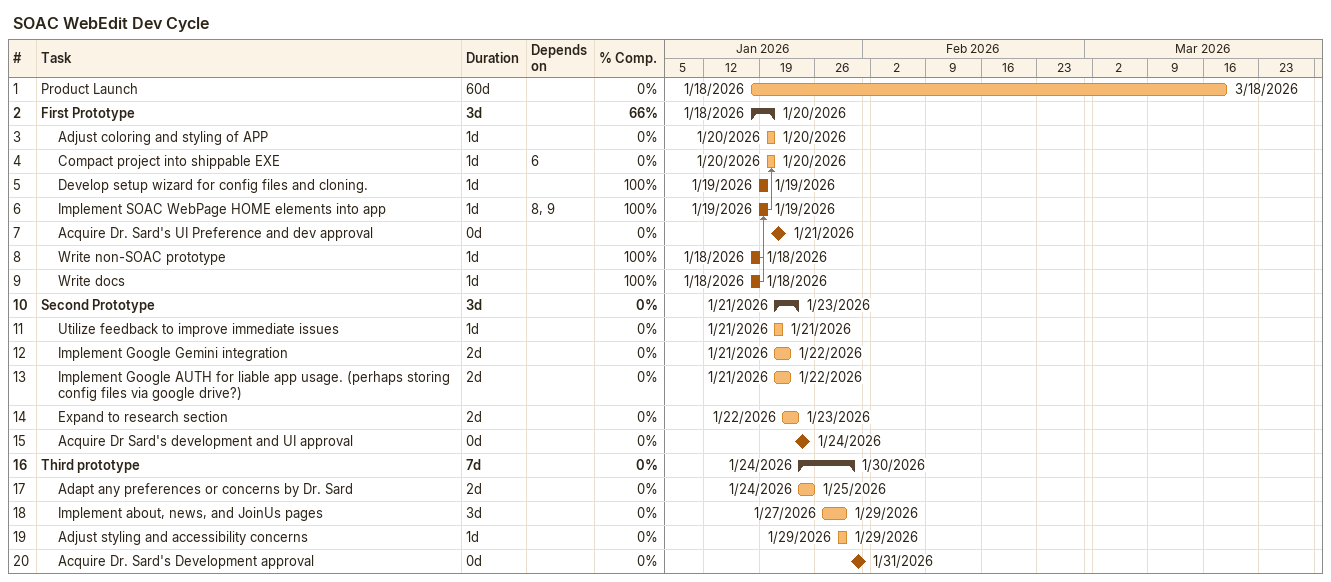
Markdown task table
SOAC WebEdit Dev Cycle

| ID | Level | Task | Duration | Start | Finish | Predecessors | % complete |
|---|---|---|---|---|---|---|---|
| 1 | 1 | Product Launch | 60d | 2026-01-18 | 2026-03-18 |  | 0 |
| 2 | 1 | **First Prototype** | 3d | 2026-01-18 | 2026-01-20 |  | 66 |
| 3 | 2 | Adjust coloring and styling of APP | 1d | 2026-01-20 | 2026-01-20 |  | 0 |
| 4 | 2 | Compact project into shippable EXE | 1d | 2026-01-20 | 2026-01-20 | 6 | 0 |
| 5 | 2 | Develop setup wizard for config files and cloning. | 1d | 2026-01-19 | 2026-01-19 |  | 100 |
| 6 | 2 | Implement SOAC WebPage HOME elements into app | 1d | 2026-01-19 | 2026-01-19 | 8, 9 | 100 |
| 7 | 2 | Acquire Dr. Sard's UI Preference and dev approval | 0d | 2026-01-21 | 2026-01-21 |  | 0 |
| 8 | 2 | Write non-SOAC prototype | 1d | 2026-01-18 | 2026-01-18 |  | 100 |
| 9 | 2 | Write docs | 1d | 2026-01-18 | 2026-01-18 |  | 100 |
| 10 | 1 | **Second Prototype** | 3d | 2026-01-21 | 2026-01-23 |  | 0 |
| 11 | 2 | Utilize feedback to improve immediate issues | 1d | 2026-01-21 | 2026-01-21 |  | 0 |
| 12 | 2 | Implement Google Gemini integration | 2d | 2026-01-21 | 2026-01-22 |  | 0 |
| 13 | 2 | Implement Google AUTH for liable app usage. (perhaps storing config files via google drive?) | 2d | 2026-01-21 | 2026-01-22 |  | 0 |
| 14 | 2 | Expand to research section | 2d | 2026-01-22 | 2026-01-23 |  | 0 |
| 15 | 2 | Acquire Dr Sard's development and UI approval | 0d | 2026-01-24 | 2026-01-24 |  | 0 |
| 16 | 1 | **Third prototype** | 7d | 2026-01-24 | 2026-01-30 |  | 0 |
| 17 | 2 | Adapt any preferences or concerns by Dr. Sard | 2d | 2026-01-24 | 2026-01-25 |  | 0 |
| 18 | 2 | Implement about, news, and JoinUs pages | 3d | 2026-01-27 | 2026-01-29 |  | 0 |
| 19 | 2 | Adjust styling and accessibility concerns | 1d | 2026-01-29 | 2026-01-29 |  | 0 |
| 20 | 2 | Acquire Dr. Sard's Development approval | 0d | 2026-01-31 | 2026-01-31 |  | 0 |
